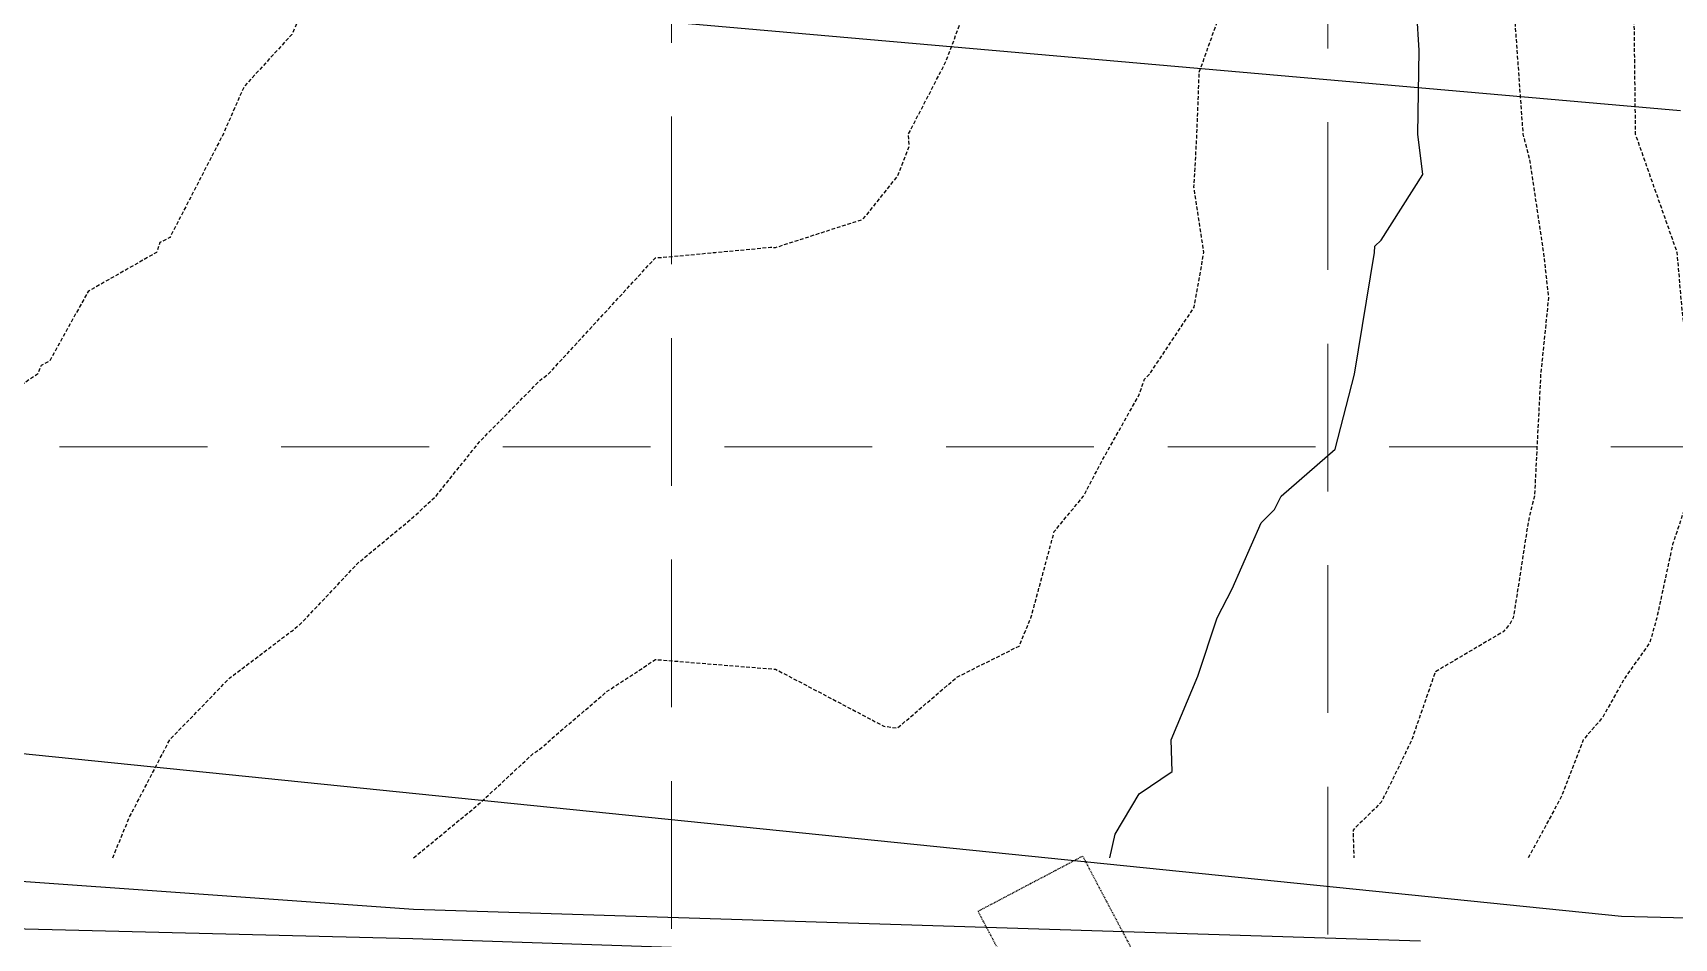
# Model space of a CAD drawing. Header units: inches. Extents: x 8135 to 11700, y -938 to 4760.
# Drawn here: x 11165.1 to 11387.3, y 3800.5 to 3923.2 of the extents above; entities that cross this region are included whole.
import ezdxf

# ---------------------------------------------------------------- set-up
doc = ezdxf.new("R2010")
doc.units = ezdxf.units.IN
doc.header["$MEASUREMENT"] = 0
for name, pattern in [('DASHED', [0.75, 0.5, -0.25]), ('HIDDEN', [0.375, 0.25, -0.125]), ('HIDDEN2', [0.1875, 0.125, -0.0625])]:
    doc.linetypes.add(name, pattern=pattern)
for name, color, linetype in [('EC', 35, 'DASHED'), ('GRID', 254, 'HIDDEN'), ('PH1-U.E.', 7, 'HIDDEN2'), ('PROP-CONT-L', 7, 'Continuous')]:
    doc.layers.add(name, color=color, linetype=linetype)

msp = doc.modelspace()

# ---------------------------------------------------------------- linework, layer by layer
at = {"layer": 'EC', "color": 35, "flags": 128}
for points, elevation in [([(11216.67, 3811.41), (11225.52, 3818.7), (11232.92, 3825.58), (11234.04, 3826.33), (11235.2, 3827.41), (11242.88, 3833.96), (11249.42, 3838.27), (11265.67, 3836.96), (11280.34, 3829.24), (11282.17, 3828.98), (11290.21, 3835.87), (11298.67, 3840.1), (11299.77, 3842.8), (11300.25, 3843.91), (11303.41, 3855.61), (11307.37, 3860.41), (11310, 3865.41), (11314.92, 3874.16), (11315.6, 3876.23), (11316.3, 3876.91), (11322.35, 3885.99), (11323.66, 3893.41), (11322.32, 3902.24), (11322.72, 3909.41), (11323.03, 3917.8), (11325.92, 3925.91), (11327.3, 3930.04), (11329.36, 3942.41), (11329.12, 3944.71), (11323.17, 3958.91), (11323.17, 3967.16), (11321.35, 3975.41), (11314.92, 3989.18), (11313.83, 3991.41), (11314.11, 3992.24), (11302.41, 4001.59)], 561), ([(11175.94, 3811.41), (11178.17, 3816.83), (11183.67, 3827.41), (11191.8, 3835.79), (11200.17, 3842.13), (11201.16, 3842.93), (11202.17, 3843.91), (11209.2, 3851.39), (11216.67, 3857.58), (11218.11, 3858.95), (11219.72, 3860.41), (11225.64, 3867.81), (11232.92, 3875.2), (11233.76, 3876.07), (11234.9, 3876.91), (11249.42, 3892.69), (11250.1, 3892.72), (11257.55, 3893.41), (11264.97, 3894.11), (11265.67, 3894.08), (11277.53, 3897.91), (11282.17, 3903.7), (11283.79, 3907.84), (11283.65, 3909.41), (11288.77, 3919.31), (11291.22, 3925.91), (11292.6, 3931.99), (11292.07, 3942.41), (11291.54, 3949.55), (11293.72, 3958.91), (11294.03, 3963.55), (11297.06, 3975.41), (11297.41, 3976.64), (11295.03, 3991.41), (11292.15, 3997.93), (11290.86, 3997.91)], 562), ([(11374.91, 3994.76), (11375.85, 3991.41), (11378.61, 3977.41), (11378.49, 3975.41), (11380.67, 3972.11), (11384.1, 3958.91), (11384.5, 3955.03), (11380.95, 3942.41), (11381, 3942.08), (11381.6, 3925.91), (11381.88, 3924.69), (11382.06, 3909.41), (11382.82, 3907.3), (11387.7, 3893.41), (11388.36, 3885.61), (11389.47, 3876.91), (11389.68, 3867.77), (11389.31, 3860.41), (11387.11, 3853.87), (11384.97, 3843.91), (11384.01, 3840.52), (11380.67, 3835.84), (11377.65, 3830.43), (11375.02, 3827.41), (11372.08, 3819.74), (11367.58, 3811.41)], 558), ([(11356.25, 3991.41), (11355.82, 3983.51), (11357.05, 3975.41), (11364.17, 3966.39), (11369.9, 3958.91), (11368.42, 3954.66), (11368.52, 3942.41), (11368.65, 3937.93), (11365.76, 3925.91), (11365.78, 3924.31), (11366.85, 3909.41), (11367.75, 3905.94), (11369.62, 3893.41), (11370.31, 3887.27), (11369.25, 3876.91), (11368.41, 3860.41), (11367.58, 3857.01), (11365.55, 3843.91), (11365.06, 3843.03), (11364.17, 3842.02), (11354.99, 3836.6), (11351.8, 3827.41), (11350.5, 3824.67), (11347.67, 3818.94), (11343.85, 3815.17), (11343.96, 3811.41)], 559), ([(11210.33, 3948.76), (11207.99, 3942.41), (11205.48, 3937.11), (11201.75, 3925.91), (11201.12, 3924.97), (11200.17, 3922.91), (11193.72, 3915.87), (11190.89, 3909.41), (11183.67, 3895.41), (11182.32, 3894.74), (11181.87, 3893.41), (11172.62, 3888.13), (11167.42, 3878.74), (11166.25, 3878.09), (11165.77, 3876.91), (11156.86, 3870.97), (11151.89, 3860.41), (11151.32, 3860.02), (11150.92, 3859.14), (11139.45, 3855.56), (11134.67, 3850.1), (11129.72, 3848.86), (11118.17, 3837.31), (11101.67, 3843.91), (11085.42, 3860.41), (11083.59, 3876.91), (11082.12, 3880.21), (11077.17, 3893.41), (11068.92, 3906.21), (11065.67, 3909.41), (11052.67, 3916.01), (11044.42, 3917.66), (11036.17, 3920.41), (11031.77, 3925.91), (11026.75, 3935.34), (11023.21, 3942.41)], 563)]:
    msp.add_lwpolyline(points, dxfattribs=dict(at, elevation=elevation))
at = {"layer": 'EC', "color": 35, "linetype": 'Continuous', "elevation": 560, "flags": 128}
msp.add_lwpolyline([(11310.91, 3811.41), (11311.67, 3814.61), (11314.92, 3820.06), (11319.38, 3823.09), (11319.24, 3827.41), (11322.82, 3836.02), (11325.45, 3843.91), (11327.5, 3847.84), (11331.42, 3856.8), (11333.2, 3858.61), (11334.13, 3860.41), (11341.42, 3866.76), (11344.06, 3876.91), (11346.77, 3893.41), (11346.81, 3894.26), (11347.67, 3895.05), (11353.28, 3903.97), (11352.61, 3909.41), (11352.8, 3920.78), (11352.48, 3925.91)], dxfattribs=at)
at = {"layer": 'GRID', "color": 252, "linetype": 'HIDDEN', "lineweight": 0, "ltscale": 80}
for p, q in [((11251.95, -488.19), (11251.51, 4669.09)), ((11340.67, -488.96), (11340.4, 4669.09)), ((8228.76, 3867.06), (11606.69, 3867.06))]:
    msp.add_line(p, q, dxfattribs=at)
at = {"layer": 'PH1-U.E.'}
msp.add_lwpolyline([(11320.86, 3785.83), (11302.53, 3786.29), (11293.09, 3804.18), (11307.24, 3811.64)], close=True, dxfattribs=at)
at = {"layer": 'PROP-CONT-L', "color": 40, "ltscale": 100}
for points in [[(11388.18, 3912.6), (10670.06, 3975.62), (10562.78, 3868.33)], [(11380.18, 3803.45), (10707.79, 3871.92), (10650.96, 3815.1)], [(11352.99, 3800.12), (11216.67, 3804.43), (10959.99, 3822.76), (10778, 3824.31), (10686.16, 3710.43)], [(11322.94, 3796.87), (11216.57, 3800.43), (10959.63, 3806.83), (10868.12, 3812.86)]]:
    msp.add_lwpolyline(points, dxfattribs=at)
msp.add_lwpolyline([(11307.98, 3667.2), (11401.38, 3664.88, 0.413964), (11431.1, 3693.12), (11433.16, 3773.09, 0.414464), (11404.89, 3802.83), (11380.18, 3803.45)], format="xyb", dxfattribs=at)

doc.saveas('drawing.dxf')
